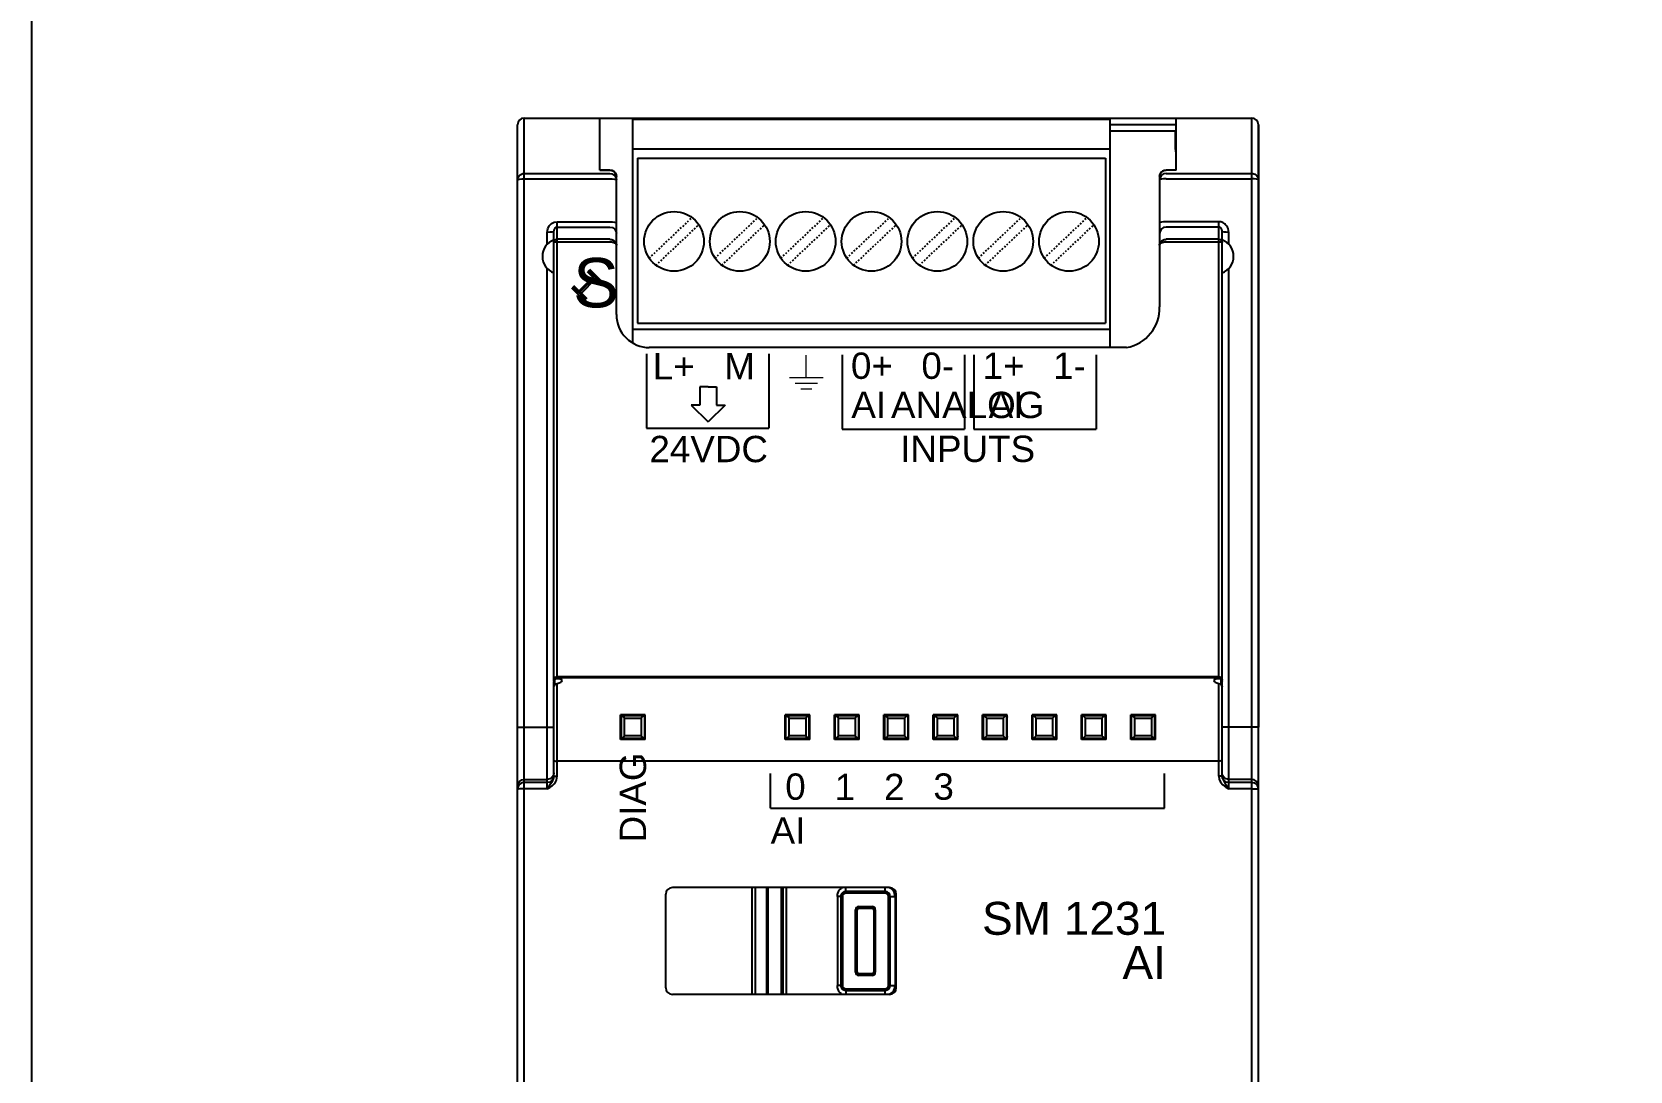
# Model space of a CAD drawing. Header units: inches. Extents: x 57 to 2760, y -193 to 2149.
# Drawn here: x 60.5 to 157.6, y 1285.8 to 1348.9 of the extents above; entities that cross this region are included whole.
import ezdxf

# ---------------------------------------------------------------- set-up
doc = ezdxf.new("R2010")
doc.units = ezdxf.units.IN
doc.header["$MEASUREMENT"] = 0
doc.linetypes.add('DOT', pattern=[0.2, 0.1, -0.1])
doc.styles.get("Standard").update_dxf_attribs({"font": 'arial.ttf'})

msp = doc.modelspace()

# ---------------------------------------------------------------- linework, layer by layer
at = {"color": 7, "linetype": 'Continuous'}
for p, q in [((89.97329, 1244.08422), (89.97329, 1343.28422)), ((90.37329, 1243.68422), (90.37329, 1343.68422)), ((90.37329, 1343.68422), (134.57329, 1343.68422)), ((94.97329, 1340.51791), (94.97329, 1343.68422)), ((96.97329, 1330.01417), (96.97329, 1343.60422)), ((125.97329, 1343.60422), (96.97329, 1343.60422)), ((125.97329, 1329.78895), (125.97329, 1343.60422)), ((129.97329, 1343.28422), (125.97329, 1343.28422)), ((129.97329, 1342.88422), (125.97329, 1342.88422)), ((129.92329, 1342.88422), (129.92329, 1341.88422)), ((129.97329, 1340.51791), (129.97329, 1343.68422)), ((134.57329, 1243.68422), (134.57329, 1343.68422)), ((134.97329, 1343.28422), (134.97329, 1306.68422)), ((134.97329, 1244.08422), (134.97329, 1343.28422)), ((125.97329, 1341.79422), (96.97329, 1341.79422)), ((97.26329, 1341.25422), (97.26329, 1331.22222)), ((97.26329, 1341.25422), (125.68329, 1341.25422)), ((125.68329, 1341.25422), (125.68329, 1331.22222)), ((129.97329, 1341.74784), (129.94488, 1341.74784)), ((90.37329, 1340.32249), (95.57329, 1340.32249)), ((90.37329, 1340.00264), (95.57329, 1340.00264)), ((94.97329, 1340.53058), (95.57329, 1340.53058)), ((95.57329, 1340.51791), (94.97329, 1340.51791)), ((95.72449, 1340.5009), (95.57329, 1340.53058)), ((95.94268, 1340.08424), (95.97329, 1339.93594)), ((95.97329, 1331.74631), (95.97329, 1340.13058)), ((128.97329, 1340.13058), (128.97329, 1332.20822)), ((129.00389, 1340.08424), (128.97329, 1339.93594)), ((129.1504, 1340.45221), (129.05727, 1340.36804)), ((129.25765, 1340.50138), (129.1504, 1340.45221)), ((129.22208, 1340.5009), (129.37329, 1340.53058)), ((129.37329, 1340.51791), (129.25765, 1340.50138)), ((129.97329, 1340.53058), (129.37329, 1340.53058)), ((129.97329, 1340.51791), (129.37329, 1340.51791)), ((129.37329, 1340.32249), (134.57329, 1340.32249)), ((129.37329, 1340.00264), (134.57329, 1340.00264)), ((92.37329, 1309.62007), (92.37329, 1337.38679)), ((92.37329, 1337.38679), (95.57329, 1337.38679)), ((92.37329, 1337.06189), (95.57329, 1337.06189)), ((132.57329, 1337.38679), (129.37329, 1337.38679)), ((132.57329, 1337.06189), (129.37329, 1337.06189)), ((132.57329, 1309.62007), (132.57329, 1337.38679)), ((91.77329, 1336.007), (91.77329, 1336.74021)), ((92.17329, 1309.47356), (92.17329, 1336.80036)), ((95.57329, 1336.3199), (92.37329, 1336.3199)), ((95.57329, 1336.14705), (92.37329, 1336.14705)), ((95.97329, 1335.96918), (95.97329, 1336.67552)), ((132.57329, 1336.3199), (129.37329, 1336.3199)), ((132.57329, 1336.14705), (129.37329, 1336.14842)), ((132.77329, 1309.47356), (132.77329, 1336.80039)), ((133.17329, 1336.007), (133.17329, 1336.74021)), ((91.77329, 1302.92192), (91.77329, 1334.56144)), ((133.17329, 1302.92192), (133.17329, 1334.56144)), ((97.26329, 1331.22222), (125.68329, 1331.22222)), ((96.97329, 1330.85511), (125.97329, 1330.85511)), ((126.97319, 1329.74622), (97.97329, 1329.74622)), ((132.57329, 1309.7402), (92.37329, 1309.7402)), ((92.17329, 1303.6921), (92.17329, 1309.43507)), ((92.22329, 1309.25312), (92.22329, 1309.56094)), ((132.57329, 1309.6728), (92.37329, 1309.6728)), ((92.37329, 1303.69686), (92.37329, 1309.32986)), ((132.57329, 1303.69686), (132.57329, 1309.32986)), ((132.72329, 1309.25312), (132.72329, 1309.56094)), ((132.77329, 1303.69214), (132.77329, 1309.43507)), ((132.77329, 1304.68066), (132.77329, 1309.12725)), ((96.22329, 1305.93422), (96.22329, 1307.43422)), ((97.72329, 1307.43422), (96.22329, 1307.43422)), ((96.22329, 1307.18422), (96.27329, 1307.18422)), ((96.27329, 1305.98422), (96.27329, 1307.38422)), ((96.27329, 1307.38422), (97.67329, 1307.38422)), ((96.47329, 1307.21993), (97.47329, 1307.21993)), ((96.47336, 1306.1485), (96.47336, 1307.21993)), ((97.47321, 1307.21993), (97.47321, 1306.1485)), ((97.67329, 1307.38422), (97.67329, 1305.98422)), ((97.67329, 1307.18422), (97.72329, 1307.18422)), ((97.72329, 1305.93422), (97.72329, 1307.43422)), ((106.22329, 1305.93422), (106.22329, 1307.43422)), ((107.72329, 1307.43422), (106.22329, 1307.43422)), ((106.22329, 1307.18422), (106.27329, 1307.18422)), ((106.27329, 1305.98422), (106.27329, 1307.38422)), ((106.27329, 1307.38422), (107.67329, 1307.38422)), ((106.47329, 1307.21993), (107.47329, 1307.21993)), ((106.47336, 1306.1485), (106.47336, 1307.21993)), ((107.47321, 1307.21993), (107.47321, 1306.1485)), ((107.67329, 1307.38422), (107.67329, 1305.98422)), ((107.72329, 1305.93422), (107.72329, 1307.43422)), ((109.22329, 1305.93422), (109.22329, 1307.43422)), ((110.72329, 1307.43422), (109.22329, 1307.43422)), ((109.27329, 1305.98422), (109.27329, 1307.38422)), ((109.27329, 1307.38422), (110.67329, 1307.38422)), ((109.47329, 1307.21993), (110.47329, 1307.21993)), ((109.47336, 1306.1485), (109.47336, 1307.21993)), ((110.47321, 1307.21993), (110.47321, 1306.1485)), ((110.67329, 1307.38422), (110.67329, 1305.98422)), ((110.72329, 1305.93422), (110.72329, 1307.43422)), ((112.22329, 1305.93422), (112.22329, 1307.43422)), ((113.72329, 1307.43422), (112.22329, 1307.43422)), ((112.27329, 1305.98422), (112.27329, 1307.38422)), ((112.27329, 1307.38422), (113.67329, 1307.38422)), ((112.47329, 1307.21993), (113.47329, 1307.21993)), ((112.47336, 1306.1485), (112.47336, 1307.21993)), ((113.47321, 1307.21993), (113.47321, 1306.1485)), ((113.67329, 1307.38422), (113.67329, 1305.98422)), ((113.72329, 1305.93422), (113.72329, 1307.43422)), ((115.22329, 1305.93422), (115.22329, 1307.43422)), ((116.72329, 1307.43422), (115.22329, 1307.43422)), ((115.27329, 1305.98422), (115.27329, 1307.38422)), ((115.27329, 1307.38422), (116.67329, 1307.38422)), ((115.47329, 1307.21993), (116.47329, 1307.21993)), ((115.47336, 1306.1485), (115.47336, 1307.21993)), ((116.47321, 1307.21993), (116.47321, 1306.1485)), ((116.67329, 1307.38422), (116.67329, 1305.98422)), ((116.72329, 1305.93422), (116.72329, 1307.43422)), ((119.72329, 1307.43422), (118.22329, 1307.43422)), ((118.22329, 1305.93422), (118.22329, 1307.43422)), ((118.27329, 1307.38422), (119.67329, 1307.38422)), ((118.27329, 1305.98422), (118.27329, 1307.38422)), ((118.47329, 1307.21993), (119.47329, 1307.21993)), ((118.47336, 1306.1485), (118.47336, 1307.21993)), ((119.47321, 1307.21993), (119.47321, 1306.1485)), ((119.67329, 1307.38422), (119.67329, 1305.98422)), ((119.72329, 1305.93422), (119.72329, 1307.43422)), ((122.72329, 1307.43422), (121.22329, 1307.43422)), ((121.22329, 1305.93422), (121.22329, 1307.43422)), ((121.27329, 1307.38422), (122.67329, 1307.38422)), ((121.27329, 1305.98422), (121.27329, 1307.38422)), ((121.47329, 1307.21993), (122.47329, 1307.21993)), ((121.47336, 1306.1485), (121.47336, 1307.21993)), ((122.47321, 1307.21993), (122.47321, 1306.1485)), ((122.67329, 1307.38422), (122.67329, 1305.98422)), ((122.72329, 1305.93422), (122.72329, 1307.43422)), ((125.72329, 1307.43422), (124.22329, 1307.43422)), ((124.22329, 1305.93422), (124.22329, 1307.43422)), ((124.27329, 1307.38422), (125.67329, 1307.38422)), ((124.27329, 1305.98422), (124.27329, 1307.38422)), ((124.47329, 1307.21993), (125.47329, 1307.21993)), ((124.47336, 1306.1485), (124.47336, 1307.21993)), ((125.47321, 1307.21993), (125.47321, 1306.1485)), ((125.67329, 1307.38422), (125.67329, 1305.98422)), ((125.72329, 1305.93422), (125.72329, 1307.43422)), ((128.72329, 1307.43422), (127.22329, 1307.43422)), ((127.22329, 1305.93422), (127.22329, 1307.43422)), ((127.27329, 1307.38422), (128.67329, 1307.38422)), ((127.27329, 1305.98422), (127.27329, 1307.38422)), ((127.47329, 1307.21993), (128.47329, 1307.21993)), ((127.47336, 1306.1485), (127.47336, 1307.21993)), ((128.47321, 1307.21993), (128.47321, 1306.1485)), ((128.67329, 1307.38422), (128.67329, 1305.98422)), ((128.67329, 1307.18422), (128.72329, 1307.18422)), ((128.72329, 1305.93422), (128.72329, 1307.43422)), ((89.97329, 1306.68422), (92.17329, 1306.68422)), ((96.22329, 1306.18422), (96.27329, 1306.18422)), ((97.72329, 1305.93422), (96.22329, 1305.93422)), ((97.67329, 1305.98422), (96.27329, 1305.98422)), ((97.47329, 1306.1485), (96.47329, 1306.1485)), ((97.67329, 1306.18422), (97.72329, 1306.18422)), ((106.22329, 1306.18422), (106.27329, 1306.18422)), ((107.72329, 1305.93422), (106.22329, 1305.93422)), ((107.67329, 1305.98422), (106.27329, 1305.98422)), ((107.47329, 1306.1485), (106.47329, 1306.1485)), ((110.72329, 1305.93422), (109.22329, 1305.93422)), ((110.67329, 1305.98422), (109.27329, 1305.98422)), ((110.47329, 1306.1485), (109.47329, 1306.1485)), ((113.72329, 1305.93422), (112.22329, 1305.93422)), ((113.67329, 1305.98422), (112.27329, 1305.98422)), ((113.47329, 1306.1485), (112.47329, 1306.1485)), ((116.72329, 1305.93422), (115.22329, 1305.93422)), ((116.67329, 1305.98422), (115.27329, 1305.98422)), ((116.47329, 1306.1485), (115.47329, 1306.1485)), ((119.72329, 1305.93422), (118.22329, 1305.93422)), ((119.67329, 1305.98422), (118.27329, 1305.98422)), ((119.47329, 1306.1485), (118.47329, 1306.1485)), ((122.72329, 1305.93422), (121.22329, 1305.93422)), ((122.67329, 1305.98422), (121.27329, 1305.98422)), ((122.47329, 1306.1485), (121.47329, 1306.1485)), ((125.72329, 1305.93422), (124.22329, 1305.93422)), ((125.67329, 1305.98422), (124.27329, 1305.98422)), ((125.47329, 1306.1485), (124.47329, 1306.1485)), ((128.72329, 1305.93422), (127.22329, 1305.93422)), ((128.67329, 1305.98422), (127.27329, 1305.98422)), ((128.47329, 1306.1485), (127.47329, 1306.1485)), ((128.67329, 1306.18422), (128.72329, 1306.18422)), ((134.97329, 1306.68422), (132.77329, 1306.68422)), ((132.57329, 1304.60034), (92.37329, 1304.60034)), ((89.97329, 1284.45532), (89.97329, 1303.09792)), ((89.98267, 1302.99893), (89.97329, 1302.91312)), ((90.37329, 1303.4964), (91.77329, 1303.4964)), ((91.77329, 1303.3116), (90.37329, 1303.3116)), ((92.17329, 1303.89487), (92.14284, 1303.74238)), ((92.27329, 1303.69623), (92.37329, 1303.69686)), ((132.67329, 1303.69623), (132.57329, 1303.69686)), ((132.80373, 1303.74238), (132.77329, 1303.89487)), ((134.57329, 1303.4964), (133.17329, 1303.4964)), ((134.57329, 1303.3116), (133.17329, 1303.3116)), ((134.97329, 1284.27052), (134.97329, 1303.09792)), ((91.77329, 1302.92192), (90.37329, 1302.92192)), ((134.57329, 1302.92192), (133.17329, 1302.92192)), ((98.97329, 1290.83422), (98.97329, 1296.53422)), ((112.57329, 1296.93422), (99.37329, 1296.93422)), ((104.22167, 1290.43422), (104.22167, 1296.93422)), ((104.42074, 1290.43422), (104.42074, 1296.93422)), ((105.10329, 1290.43422), (105.10329, 1296.93422)), ((105.10329, 1290.43422), (105.10329, 1296.93422)), ((105.20329, 1290.43422), (105.20329, 1296.93422)), ((106.00329, 1290.43422), (106.00329, 1296.93422)), ((106.10329, 1290.43422), (106.10329, 1296.93422)), ((106.30329, 1290.43422), (106.30329, 1296.93422)), ((109.40329, 1296.38422), (109.40329, 1290.98422)), ((109.70329, 1296.38422), (109.40329, 1296.38422)), ((109.60329, 1296.38422), (109.60329, 1290.98422)), ((109.70329, 1296.38422), (109.70329, 1290.98422)), ((109.90329, 1296.58422), (109.90329, 1296.93422)), ((112.30329, 1296.68422), (109.90329, 1296.68422)), ((112.30329, 1296.58422), (109.90329, 1296.58422)), ((112.30329, 1296.58422), (112.30329, 1296.93422)), ((112.50329, 1290.98422), (112.50329, 1296.38422)), ((112.50329, 1296.38422), (112.90329, 1296.38422)), ((112.60329, 1290.98422), (112.60329, 1296.38422)), ((112.90329, 1296.38422), (112.90329, 1290.98422)), ((112.97329, 1290.83422), (112.97329, 1296.53422)), ((110.50329, 1291.78422), (110.50329, 1295.58422)), ((110.60329, 1295.58422), (110.50329, 1295.58422)), ((110.60329, 1291.78422), (110.60329, 1295.58422)), ((110.60329, 1291.78422), (110.60329, 1295.58422)), ((110.70329, 1295.78422), (110.70329, 1295.68422)), ((110.70329, 1295.78422), (111.50329, 1295.78422)), ((110.70329, 1295.68422), (111.50329, 1295.68422)), ((110.70329, 1295.68422), (111.50329, 1295.68422)), ((111.50329, 1295.68422), (111.50329, 1295.78422)), ((111.60329, 1295.58422), (111.60329, 1291.78422)), ((111.70329, 1295.58422), (111.60329, 1295.58422)), ((111.70329, 1295.58422), (111.70329, 1291.78422)), ((110.50329, 1291.78422), (110.60329, 1291.78422)), ((110.70329, 1291.68422), (110.70329, 1291.58422)), ((111.50329, 1291.68422), (110.70329, 1291.68422)), ((111.50329, 1291.68422), (110.70329, 1291.68422)), ((111.50329, 1291.58422), (110.70329, 1291.58422)), ((111.50329, 1291.58422), (111.50329, 1291.68422)), ((111.60329, 1291.78422), (111.70329, 1291.78422)), ((112.57329, 1290.43422), (99.37329, 1290.43422)), ((109.70329, 1290.98422), (109.40329, 1290.98422)), ((109.90329, 1290.78422), (109.90328, 1290.43422)), ((109.90329, 1290.78422), (112.30329, 1290.78422)), ((109.90329, 1290.68422), (112.30329, 1290.68422)), ((109.90329, 1290.68422), (112.30329, 1290.68422)), ((112.30329, 1290.43422), (112.30329, 1290.78422)), ((112.50329, 1290.98422), (112.90329, 1290.98422))]:
    msp.add_line(p, q, dxfattribs=at)
at = {"linetype": 'DOT'}
for p, q in [((97.96743, 1335.18099), (100.56651, 1337.64304)), ((98.38006, 1334.7454), (100.97914, 1337.20745)), ((101.96743, 1335.18099), (104.56651, 1337.64304)), ((102.38006, 1334.7454), (104.97914, 1337.20745)), ((105.96743, 1335.18099), (108.56651, 1337.64304)), ((106.38006, 1334.7454), (108.97914, 1337.20745)), ((109.96743, 1335.18099), (112.56651, 1337.64304)), ((110.38006, 1334.7454), (112.97914, 1337.20745)), ((113.96743, 1335.18099), (116.56651, 1337.64304)), ((114.38006, 1334.7454), (116.97914, 1337.20745)), ((117.96743, 1335.18099), (120.56651, 1337.64304)), ((118.38006, 1334.7454), (120.97914, 1337.20745)), ((121.96743, 1335.18099), (124.56651, 1337.64304)), ((122.38006, 1334.7454), (124.97914, 1337.20745))]:
    msp.add_line(p, q, dxfattribs=at)
for p, q in [((94.54551, 1334.03024), (93.70696, 1333.19201)), ((94.19627, 1334.37184), (94.99795, 1333.57993)), ((94.26653, 1334.443), (95.06821, 1333.65108)), ((94.33679, 1334.51416), (95.13847, 1333.72224)), ((93.23629, 1333.37493), (94.03797, 1332.58301)), ((93.30655, 1333.44609), (94.10823, 1332.65417)), ((93.37681, 1333.51724), (94.17849, 1332.72533)), ((94.61621, 1333.95952), (93.77765, 1333.12129)), ((94.68691, 1333.88879), (93.84835, 1333.05056)), ((97.79901, 1329.35165), (97.79901, 1324.83806)), ((105.22901, 1329.35165), (105.22901, 1324.83806)), ((109.69655, 1329.29427), (109.69655, 1324.78068)), ((117.12655, 1329.29427), (117.12655, 1324.78068)), ((117.69655, 1329.29427), (117.69655, 1324.78068)), ((125.12655, 1329.29427), (125.12655, 1324.78068)), ((101.5462, 1327.35256), (101.03215, 1327.35256)), ((101.03215, 1327.35256), (101.03215, 1326.23417)), ((101.5462, 1327.35256), (102.06025, 1327.35256)), ((102.06025, 1327.35256), (102.06025, 1326.23417)), ((101.03215, 1326.23417), (100.5181, 1326.23417)), ((100.5181, 1326.23417), (101.5462, 1325.23669)), ((102.5743, 1326.23417), (101.5462, 1325.23669)), ((102.06025, 1326.23417), (102.5743, 1326.23417)), ((97.79901, 1324.83806), (105.22901, 1324.83806)), ((109.69655, 1324.78068), (117.12655, 1324.78068)), ((117.69655, 1324.78068), (125.12655, 1324.78068)), ((105.3288, 1301.74951), (105.3288, 1303.86554)), ((129.2679, 1301.74951), (129.2679, 1303.86554)), ((105.3288, 1301.74951), (129.2679, 1301.74951))]:
    msp.add_line(p, q)
at = {"color": 7, "linetype": 'Continuous', "lineweight": 15}
for p, q in [((107.51051, 1327.92584), (107.51051, 1329.29084)), ((106.48676, 1327.92584), (108.53426, 1327.92584)), ((106.82801, 1327.58459), (108.19301, 1327.58459)), ((107.16926, 1327.24334), (107.85176, 1327.24334))]:
    msp.add_line(p, q, dxfattribs=at)
msp.add_lwpolyline([(60.46636, 2015.39461), (1098.54819, 2015.39461), (1098.54819, 1083.9003), (60.46636, 1083.9003)], close=True)
at = {"color": 7, "linetype": 'Continuous'}
for points in [[(89.97329, 1339.93594), (89.97782, 1339.99395), (89.99315, 1340.05624), (90.02169, 1340.12026), (90.06532, 1340.18261), (90.12492, 1340.23895), (90.1991, 1340.28392), (90.28383, 1340.3127), (90.37329, 1340.32249)], [(89.97329, 1339.93594), (90.0034, 1339.96133), (90.09003, 1339.98303), (90.21994, 1339.99754), (90.37329, 1340.00264)], [(95.57329, 1340.51791), (95.68892, 1340.50138), (95.79617, 1340.45221), (95.8893, 1340.36804), (95.95214, 1340.25484), (95.97329, 1340.13058)], [(95.57329, 1340.32249), (95.72539, 1340.29345), (95.85562, 1340.20976), (95.94268, 1340.08424)], [(95.57329, 1340.00264), (95.72539, 1339.99763), (95.85562, 1339.98319), (95.94268, 1339.96153), (95.97329, 1339.93594)], [(95.97329, 1340.13058), (95.94389, 1340.28109), (95.85684, 1340.41271), (95.72449, 1340.5009)], [(128.97329, 1340.13058), (129.00268, 1340.28109), (129.08973, 1340.41271), (129.22208, 1340.5009)], [(129.05727, 1340.36804), (128.99443, 1340.25484), (128.97329, 1340.13058)], [(129.37329, 1340.00264), (129.22118, 1339.99763), (129.09095, 1339.98319), (129.00389, 1339.96153), (128.97329, 1339.93594)], [(129.37329, 1340.32249), (129.22118, 1340.29345), (129.09095, 1340.20976), (129.00389, 1340.08424)], [(134.57329, 1340.32249), (134.63328, 1340.31812), (134.69775, 1340.3033), (134.76402, 1340.27571), (134.82855, 1340.23354), (134.88686, 1340.17593), (134.93339, 1340.10422), (134.96317, 1340.02233), (134.97329, 1339.93594)], [(134.97329, 1339.93594), (134.94317, 1339.96133), (134.85654, 1339.98303), (134.72663, 1339.99754), (134.57329, 1340.00264)], [(91.77329, 1336.74021), (91.80601, 1336.95076), (91.89819, 1337.13505), (92.03505, 1337.27417), (92.19821, 1337.35856), (92.37329, 1337.38679)], [(92.17329, 1336.80036), (92.18418, 1336.88544), (92.2149, 1336.96), (92.26058, 1337.01636), (92.31505, 1337.05053), (92.37329, 1337.06189)], [(95.57329, 1337.38679), (95.72636, 1337.38211), (95.85613, 1337.36879), (95.94284, 1337.34885), (95.97329, 1337.32532)], [(95.57329, 1337.06189), (95.72636, 1337.03248), (95.85613, 1336.94872), (95.94284, 1336.82337), (95.97329, 1336.67552)], [(129.37329, 1337.38679), (129.22021, 1337.38211), (129.09044, 1337.36879), (129.00373, 1337.34885), (128.97329, 1337.32532)], [(129.37329, 1337.06189), (129.22021, 1337.03248), (129.09044, 1336.94872), (129.00373, 1336.82337), (128.97329, 1336.67552)], [(133.17329, 1336.74021), (133.16218, 1336.86402), (133.13328, 1336.97228), (133.09189, 1337.0653), (133.04188, 1337.14395), (132.98665, 1337.20881), (132.92926, 1337.26065), (132.87172, 1337.3011), (132.81446, 1337.33223), (132.75672, 1337.35582), (132.69733, 1337.37281), (132.636, 1337.38325), (132.57329, 1337.38679)], [(132.77329, 1336.80039), (132.76958, 1336.85044), (132.75995, 1336.89421), (132.74615, 1336.93182), (132.72948, 1336.96363), (132.71107, 1336.98987), (132.69194, 1337.01085), (132.67276, 1337.02721), (132.65367, 1337.03981), (132.63443, 1337.04935), (132.61463, 1337.05623), (132.59419, 1337.06045), (132.57329, 1337.06189)], [(92.17329, 1336.80039), (92.14283, 1336.77736), (92.05612, 1336.75784), (91.92635, 1336.74479), (91.77329, 1336.74021)], [(92.17329, 1336.12671), (92.18851, 1336.20064), (92.23186, 1336.26331), (92.29675, 1336.30519), (92.37329, 1336.3199)], [(92.37329, 1336.14705), (92.2965, 1336.14549), (92.23123, 1336.14103), (92.18815, 1336.13441), (92.17329, 1336.12671)], [(95.57329, 1336.3199), (95.63812, 1336.31526), (95.69544, 1336.30315), (95.74532, 1336.28581), (95.78842, 1336.26486), (95.82567, 1336.24128), (95.85807, 1336.21547), (95.88665, 1336.18716), (95.91188, 1336.15592), (95.93331, 1336.12202), (95.95041, 1336.08611), (95.96283, 1336.04888), (95.97049, 1336.01063), (95.97329, 1335.96922)], [(95.97329, 1335.96919), (95.97049, 1335.99021), (95.96283, 1336.0096), (95.95041, 1336.02848), (95.93332, 1336.04669), (95.91189, 1336.06388), (95.88666, 1336.07972), (95.85808, 1336.09408), (95.8257, 1336.10716), (95.78845, 1336.11912), (95.74536, 1336.12975), (95.69548, 1336.13855), (95.63818, 1336.14469), (95.57337, 1336.14705)], [(128.97329, 1335.96917), (128.97602, 1336.01015), (128.98412, 1336.05029), (128.99738, 1336.08909), (129.01549, 1336.126), (129.03808, 1336.16056), (129.0647, 1336.19235), (129.09501, 1336.22113), (129.12871, 1336.24671), (129.16532, 1336.26877), (129.20419, 1336.28702), (129.24463, 1336.30126), (129.28609, 1336.31146), (129.32872, 1336.31771), (129.37329, 1336.3199)], [(129.37329, 1336.14705), (129.32872, 1336.14595), (129.28609, 1336.14278), (129.24463, 1336.1376), (129.20418, 1336.13038), (129.16531, 1336.12112), (129.12871, 1336.10993), (129.09501, 1336.09695), (129.0647, 1336.08236), (129.03808, 1336.06623), (129.01549, 1336.04871), (128.99738, 1336.02999), (128.98412, 1336.01032), (128.97602, 1335.98997), (128.97329, 1335.96919)], [(132.57329, 1336.3199), (132.64886, 1336.30557), (132.71378, 1336.26421), (132.75795, 1336.20089), (132.77329, 1336.12671)], [(132.77329, 1336.12671), (132.75795, 1336.13452), (132.71378, 1336.14119), (132.64886, 1336.14555), (132.57329, 1336.14705)], [(133.17329, 1336.74021), (133.02021, 1336.74479), (132.89044, 1336.75784), (132.80373, 1336.77736), (132.77329, 1336.80039)], [(92.17329, 1309.55633), (92.18384, 1309.61528), (92.21313, 1309.66646), (92.25678, 1309.70578), (92.31161, 1309.73124), (92.37329, 1309.7402)], [(132.57329, 1309.7402), (132.63488, 1309.73126), (132.68955, 1309.70594), (132.73323, 1309.66672), (132.76269, 1309.61537), (132.77329, 1309.55633)], [(92.37329, 1309.6728), (92.29675, 1309.65764), (92.23186, 1309.61445), (92.18851, 1309.54981), (92.17329, 1309.47356)], [(92.22329, 1309.56094), (92.1861, 1309.50211), (92.17329, 1309.43507)], [(92.17329, 1309.12725), (92.1861, 1309.19429), (92.22329, 1309.25312)], [(92.37329, 1309.62007), (92.29144, 1309.60763), (92.22329, 1309.56094)], [(92.22329, 1309.25312), (92.29145, 1309.30337), (92.37329, 1309.32986)], [(92.67329, 1309.5033), (92.65233, 1309.54683), (92.59113, 1309.58141), (92.495, 1309.60576), (92.37329, 1309.62007)], [(92.37329, 1309.32986), (92.495, 1309.36039), (92.59113, 1309.4041), (92.65233, 1309.45399), (92.67329, 1309.5033)], [(132.57329, 1309.62007), (132.45157, 1309.60576), (132.35544, 1309.58141), (132.29424, 1309.54683), (132.27329, 1309.5033)], [(132.27329, 1309.5033), (132.29424, 1309.45399), (132.35544, 1309.4041), (132.45157, 1309.36039), (132.57329, 1309.32986)], [(132.57329, 1309.6728), (132.64982, 1309.65764), (132.71471, 1309.61445), (132.75806, 1309.54981), (132.77329, 1309.47356)], [(132.72329, 1309.56094), (132.65515, 1309.60762), (132.57329, 1309.62007)], [(132.57329, 1309.32986), (132.65516, 1309.30334), (132.72329, 1309.25312)], [(132.77329, 1309.43507), (132.76041, 1309.50227), (132.72329, 1309.56094)], [(132.72329, 1309.25312), (132.76041, 1309.19445), (132.77329, 1309.12725)], [(96.47329, 1307.21993), (96.4191, 1307.275), (96.3666, 1307.32974), (96.31595, 1307.38422)], [(97.47329, 1307.21993), (97.52747, 1307.275), (97.57997, 1307.32974), (97.63062, 1307.38422)], [(106.47329, 1307.21993), (106.41903, 1307.27507), (106.36654, 1307.32981), (106.31595, 1307.38422)], [(107.47329, 1307.21993), (107.52754, 1307.27507), (107.58003, 1307.32981), (107.63062, 1307.38422)], [(109.47329, 1307.21993), (109.41904, 1307.27505), (109.36655, 1307.3298), (109.31595, 1307.38422)], [(110.47329, 1307.21993), (110.52753, 1307.27505), (110.58002, 1307.3298), (110.63062, 1307.38422)], [(112.47329, 1307.21993), (112.41906, 1307.27504), (112.36656, 1307.32979), (112.31595, 1307.38422)], [(113.47329, 1307.21993), (113.52751, 1307.27504), (113.58001, 1307.32979), (113.63062, 1307.38422)], [(115.47329, 1307.21993), (115.41907, 1307.27503), (115.36658, 1307.32977), (115.31595, 1307.38422)], [(116.47329, 1307.21993), (116.5275, 1307.27503), (116.57999, 1307.32977), (116.63062, 1307.38422)], [(118.47329, 1307.21993), (118.41908, 1307.27502), (118.36659, 1307.32976), (118.31595, 1307.38422)], [(119.47329, 1307.21993), (119.52749, 1307.27502), (119.57998, 1307.32976), (119.63062, 1307.38422)], [(121.47329, 1307.21993), (121.41909, 1307.27501), (121.36659, 1307.32975), (121.31595, 1307.38422)], [(122.47329, 1307.21993), (122.52748, 1307.27501), (122.57997, 1307.32975), (122.63062, 1307.38422)], [(124.47329, 1307.21993), (124.4191, 1307.275), (124.3666, 1307.32975), (124.31595, 1307.38422)], [(125.47329, 1307.21993), (125.52747, 1307.275), (125.57997, 1307.32975), (125.63062, 1307.38422)], [(127.47329, 1307.21993), (127.4191, 1307.275), (127.3666, 1307.32974), (127.31595, 1307.38422)], [(128.47329, 1307.21993), (128.52747, 1307.275), (128.57997, 1307.32974), (128.63062, 1307.38422)], [(96.47329, 1306.1485), (96.4191, 1306.09344), (96.3666, 1306.03869), (96.31595, 1305.98422)], [(97.47329, 1306.1485), (97.52747, 1306.09344), (97.57997, 1306.03869), (97.63062, 1305.98422)], [(106.47329, 1306.1485), (106.41903, 1306.09337), (106.36654, 1306.03862), (106.31595, 1305.98422)], [(107.47329, 1306.1485), (107.52754, 1306.09337), (107.58003, 1306.03862), (107.63062, 1305.98422)], [(109.47329, 1306.1485), (109.41904, 1306.09338), (109.36655, 1306.03864), (109.31595, 1305.98422)], [(110.47329, 1306.1485), (110.52753, 1306.09338), (110.58002, 1306.03864), (110.63062, 1305.98422)], [(112.47329, 1306.1485), (112.41906, 1306.0934), (112.36656, 1306.03865), (112.31595, 1305.98422)], [(113.47329, 1306.1485), (113.52751, 1306.0934), (113.58001, 1306.03865), (113.63062, 1305.98422)], [(115.47329, 1306.1485), (115.41907, 1306.09341), (115.36658, 1306.03866), (115.31595, 1305.98422)], [(116.47329, 1306.1485), (116.5275, 1306.09341), (116.57999, 1306.03866), (116.63062, 1305.98422)], [(118.47329, 1306.1485), (118.41908, 1306.09342), (118.36659, 1306.03868), (118.31595, 1305.98422)], [(119.47329, 1306.1485), (119.52749, 1306.09342), (119.57998, 1306.03868), (119.63062, 1305.98422)], [(121.47329, 1306.1485), (121.41909, 1306.09343), (121.36659, 1306.03868), (121.31595, 1305.98422)], [(122.47329, 1306.1485), (122.52748, 1306.09343), (122.57997, 1306.03868), (122.63062, 1305.98422)], [(124.47329, 1306.1485), (124.4191, 1306.09344), (124.3666, 1306.03869), (124.31595, 1305.98422)], [(125.47329, 1306.1485), (125.52747, 1306.09344), (125.57997, 1306.03869), (125.63062, 1305.98422)], [(127.47329, 1306.1485), (127.4191, 1306.09344), (127.3666, 1306.03869), (127.31595, 1305.98422)], [(128.47329, 1306.1485), (128.52747, 1306.09344), (128.57997, 1306.03869), (128.63062, 1305.98422)], [(92.17329, 1304.68066), (92.18719, 1304.65083), (92.22848, 1304.62489), (92.29334, 1304.60691), (92.37329, 1304.60034)], [(132.77329, 1304.68066), (132.75938, 1304.65083), (132.71809, 1304.62489), (132.65323, 1304.60691), (132.57329, 1304.60034)], [(89.97329, 1303.09792), (90.00373, 1303.25041), (90.09044, 1303.37968), (90.22021, 1303.46606), (90.37329, 1303.4964)], [(90.37329, 1303.3116), (90.30961, 1303.30652), (90.2426, 1303.28973), (90.17519, 1303.2593), (90.11101, 1303.21399), (90.05451, 1303.15383), (90.01045, 1303.08085), (89.98267, 1302.99893)], [(92.14284, 1303.74238), (92.05613, 1303.61311), (91.92636, 1303.52673), (91.77329, 1303.4964)], [(91.77329, 1302.92192), (91.93109, 1303.01628), (92.06893, 1303.11494), (92.18376, 1303.22426), (92.27163, 1303.34286), (92.33087, 1303.46492), (92.36347, 1303.58459), (92.37329, 1303.69686)], [(92.16983, 1303.69279), (92.14284, 1303.55758), (92.05613, 1303.42831), (91.92636, 1303.34193), (91.77329, 1303.3116)], [(91.77329, 1302.92192), (91.87856, 1303.09804), (91.97029, 1303.23383), (92.04676, 1303.34291), (92.10544, 1303.43976), (92.14499, 1303.53006), (92.16674, 1303.61458), (92.17329, 1303.6921)], [(92.17329, 1303.6921), (92.20008, 1303.69448), (92.27329, 1303.69623)], [(132.57329, 1303.69686), (132.60069, 1303.50986), (132.6835, 1303.32906), (132.82203, 1303.1635), (132.9986, 1303.02719), (133.17329, 1302.92192)], [(132.77329, 1303.6921), (132.74649, 1303.69448), (132.67329, 1303.69623)], [(132.77329, 1303.69214), (132.79162, 1303.5619), (132.84703, 1303.4288), (132.93934, 1303.28576), (133.05669, 1303.11576), (133.17329, 1302.92192)], [(133.17329, 1303.3116), (133.02021, 1303.34193), (132.89044, 1303.42831), (132.80373, 1303.55758), (132.77673, 1303.69283)], [(133.17329, 1303.4964), (133.02021, 1303.52673), (132.89044, 1303.61311), (132.80373, 1303.74238)], [(134.97329, 1303.09792), (134.94284, 1303.25041), (134.85613, 1303.37968), (134.72636, 1303.46606), (134.57329, 1303.4964)], [(134.88092, 1303.16781), (134.82179, 1303.22537), (134.74815, 1303.2715), (134.66352, 1303.30133), (134.57329, 1303.3116)], [(134.97329, 1302.91312), (134.96871, 1302.97324), (134.95322, 1303.03774), (134.92451, 1303.10381), (134.88092, 1303.16781)], [(90.37329, 1302.92192), (90.21965, 1302.92124), (90.0895, 1302.91932), (90.00296, 1302.91644), (89.97329, 1302.91312)], [(134.57329, 1302.92192), (134.72692, 1302.92124), (134.85707, 1302.91932), (134.94361, 1302.91644), (134.97329, 1302.91312)], [(109.40329, 1296.38422), (109.40431, 1296.42907), (109.40793, 1296.47638), (109.41508, 1296.52638), (109.4266, 1296.5782), (109.44275, 1296.62976), (109.46333, 1296.67943), (109.48789, 1296.72617), (109.516, 1296.76955), (109.54747, 1296.80956), (109.58201, 1296.84604), (109.61922, 1296.87869), (109.65857, 1296.90721), (109.69943, 1296.93135), (109.70555, 1296.93422)], [(109.70555, 1290.43422), (109.69939, 1290.43711), (109.65852, 1290.46126), (109.61917, 1290.4898), (109.58195, 1290.52246), (109.54741, 1290.55895), (109.51594, 1290.59897), (109.48782, 1290.64238), (109.46328, 1290.68913), (109.44272, 1290.73878), (109.42659, 1290.79029), (109.41508, 1290.84204), (109.40793, 1290.89202), (109.40431, 1290.93934), (109.40329, 1290.98422)]]:
    msp.add_lwpolyline(points, dxfattribs=at)
for centre in [(99.47329, 1336.19422), (103.47329, 1336.19422), (107.47329, 1336.19422), (111.47329, 1336.19422), (115.47329, 1336.19422), (119.47329, 1336.19422), (123.47329, 1336.19422)]:
    msp.add_circle(centre, 1.815, dxfattribs=at)
for centre, radius, start, end in [((90.37329, 1343.28422), 0.4, 90, 180), ((134.57329, 1343.28422), 0.4, 0, 90), ((130.72329, 1341.88422), 0.8, 180, 199.6972675), ((92.53757, 1335.28422), 1.06429, 110.0159596, 249.9840404), ((132.409, 1335.28422), 1.06429, 290.0159596, 69.9840404), ((126.53421, 1332.14627), 2.43986, 280.3651811, 1.4550045), ((97.97329, 1331.74622), 2, 179.9973232, 270), ((107.87329, 1307.38422), 0.2, 180, 219.5096189), ((107.87329, 1307.38422), 0.2, 209.9999996, 219.5096189), ((109.07329, 1307.38422), 0.2, 320.4903811, 0), ((110.87329, 1307.38422), 0.2, 180, 219.5096189), ((110.87329, 1307.38422), 0.2, 209.9999996, 219.5096189), ((112.07329, 1307.38422), 0.2, 320.4903811, 0), ((113.87329, 1307.38422), 0.2, 180, 219.5096189), ((113.87329, 1307.38422), 0.2, 209.9999996, 219.5096189), ((115.07329, 1307.38422), 0.2, 320.4903811, 0), ((116.87329, 1307.38422), 0.2, 180, 219.5096189), ((116.87329, 1307.38422), 0.2, 209.9999996, 219.5096189), ((118.07329, 1307.38422), 0.2, 320.4903811, 0), ((119.87329, 1307.38422), 0.2, 180, 219.5096189), ((119.87329, 1307.38422), 0.2, 209.9999996, 219.5096189), ((121.07329, 1307.38422), 0.2, 320.4903811, 0), ((122.87329, 1307.38422), 0.2, 180, 219.5096189), ((122.87329, 1307.38422), 0.2, 209.9999996, 219.5096189), ((124.07329, 1307.38422), 0.2, 320.4903811, 0), ((125.87329, 1307.38422), 0.2, 180, 219.5096189), ((125.87329, 1307.38422), 0.2, 209.9999996, 219.5096189), ((127.07329, 1307.38422), 0.2, 320.4903811, 0), ((107.87329, 1305.98422), 0.2, 140.490381, 180), ((107.87329, 1305.98422), 0.2, 140.4903811, 150.0000004), ((109.07329, 1305.98422), 0.2, 0, 39.5096189), ((109.07329, 1305.98422), 0.2, 0, 39.5095988), ((110.87329, 1305.98422), 0.2, 140.490381, 180), ((110.87329, 1305.98422), 0.2, 140.4903811, 150.0000004), ((112.07329, 1305.98422), 0.2, 0, 39.5096189), ((112.07329, 1305.98422), 0.2, 0, 39.5095988), ((113.87329, 1305.98422), 0.2, 140.490381, 180), ((113.87329, 1305.98422), 0.2, 140.4903811, 150.0000004), ((115.07329, 1305.98422), 0.2, 0, 39.5096189), ((115.07329, 1305.98422), 0.2, 0, 39.5095988), ((116.87329, 1305.98422), 0.2, 140.490381, 180), ((116.87329, 1305.98422), 0.2, 140.4903811, 150.0000004), ((118.07329, 1305.98422), 0.2, 0, 39.5096189), ((118.07329, 1305.98422), 0.2, 0, 39.5095988), ((119.87329, 1305.98422), 0.2, 140.490381, 180), ((119.87329, 1305.98422), 0.2, 140.4903811, 150.0000004), ((121.07329, 1305.98422), 0.2, 0, 39.5096189), ((121.07329, 1305.98422), 0.2, 0, 39.5095988), ((122.87329, 1305.98422), 0.2, 140.490381, 180), ((122.87329, 1305.98422), 0.2, 140.4903811, 150.0000004), ((124.07329, 1305.98422), 0.2, 0, 39.5096189), ((124.07329, 1305.98422), 0.2, 0, 39.5095988), ((125.87329, 1305.98422), 0.2, 140.490381, 180), ((125.87329, 1305.98422), 0.2, 140.4903811, 150.0000004), ((127.07329, 1305.98422), 0.2, 0, 39.5096189), ((127.07329, 1305.98422), 0.2, 0, 39.5095988), ((99.37329, 1296.53422), 0.4, 90, 180), ((109.90329, 1296.38422), 0.3, 90, 180.0016596), ((109.90329, 1296.38422), 0.2, 90, 180), ((112.30329, 1296.38422), 0.3, 0, 90), ((112.30329, 1296.38422), 0.3, 0.0000018, 89.9999993), ((112.30329, 1296.38422), 0.2, 0, 90), ((112.30329, 1296.38422), 0.6, 0, 67.6078359), ((112.57329, 1296.53422), 0.4, 0, 90), ((110.70329, 1295.58422), 0.2, 90, 180), ((110.70329, 1295.58422), 0.1, 90, 180), ((111.50329, 1295.58422), 0.2, 0, 90), ((111.50329, 1295.58422), 0.1, 0, 90), ((111.50329, 1295.58422), 0.1, 0, 90), ((110.70329, 1291.78422), 0.2, 180, 270), ((110.70329, 1291.78422), 0.1, 180, 270), ((110.70329, 1291.78422), 0.1, 180, 270), ((111.50329, 1291.78422), 0.1, 270, 0), ((111.50329, 1291.78422), 0.2, 270, 0), ((99.37329, 1290.83422), 0.4, 180, 270), ((109.90329, 1290.98422), 0.3, 179.9983282, 269.9999993), ((109.90329, 1290.98422), 0.3, 180, 270), ((109.90329, 1290.98422), 0.2, 180, 270), ((112.30329, 1290.98422), 0.3, 270, 0), ((112.30329, 1290.98422), 0.2, 270, 0), ((112.57329, 1290.83422), 0.4, 270, 0), ((112.30329, 1290.98422), 0.6, 299.9913886, 0)]:
    msp.add_arc(centre, radius, start, end, dxfattribs=at)

# ---------------------------------------------------------------- texts
for s, insert, char_height, width, attachment_point in [('S', (93.33812, 1335.18555), 3, 4.2892434, 1), ('L+', (99.45447, 1329.4057), 1.6, 5.3067617, 2), ('M', (103.45447, 1329.4057), 1.6, 5.3067617, 2), ('0+', (111.49703, 1329.44017), 1.6, 5.3067617, 2), ('0-', (115.49703, 1329.44017), 1.6, 5.3067617, 2), ('1+', (119.49703, 1329.44017), 1.6, 5.3067617, 2), ('1-', (123.49703, 1329.44017), 1.6, 5.3067617, 2), ('AI', (110.24795, 1327.07264), 1.6, 4.3914203, 1), ('ANALOG INPUTS', (117.31254, 1322.76735), 1.6, 13.696, 8), ('AI', (118.58982, 1327.07264), 1.6, 4.3914203, 1), ('24VDC', (101.58041, 1324.37827), 1.6, 12.4032, 2), ('0', (106.85324, 1302.24232), 1.6, 6.9302573, 8), ('1', (109.85324, 1302.24232), 1.6, 6.9302573, 8), ('2', (112.85324, 1302.24232), 1.6, 6.9302573, 8), ('3', (115.85324, 1302.24232), 1.6, 6.9302573, 8), ('AI', (105.3417, 1300.39746), 1.6, 5.4702222, 4), ('SM 1231', (129.36879, 1296.05989), 2, 15.8836364, 3), ('AI', (129.35758, 1293.37095), 2, 16.32, 3)]:
    msp.add_mtext(s, dxfattribs=dict(insert=insert, char_height=char_height, width=width, attachment_point=attachment_point))
at = {"insert": (96.17433, 1299.67087), "char_height": 1.6, "width": 4.9866667, "attachment_point": 1, "rotation": 90}
msp.add_mtext('DIAG', dxfattribs=at)

doc.saveas('drawing.dxf')
